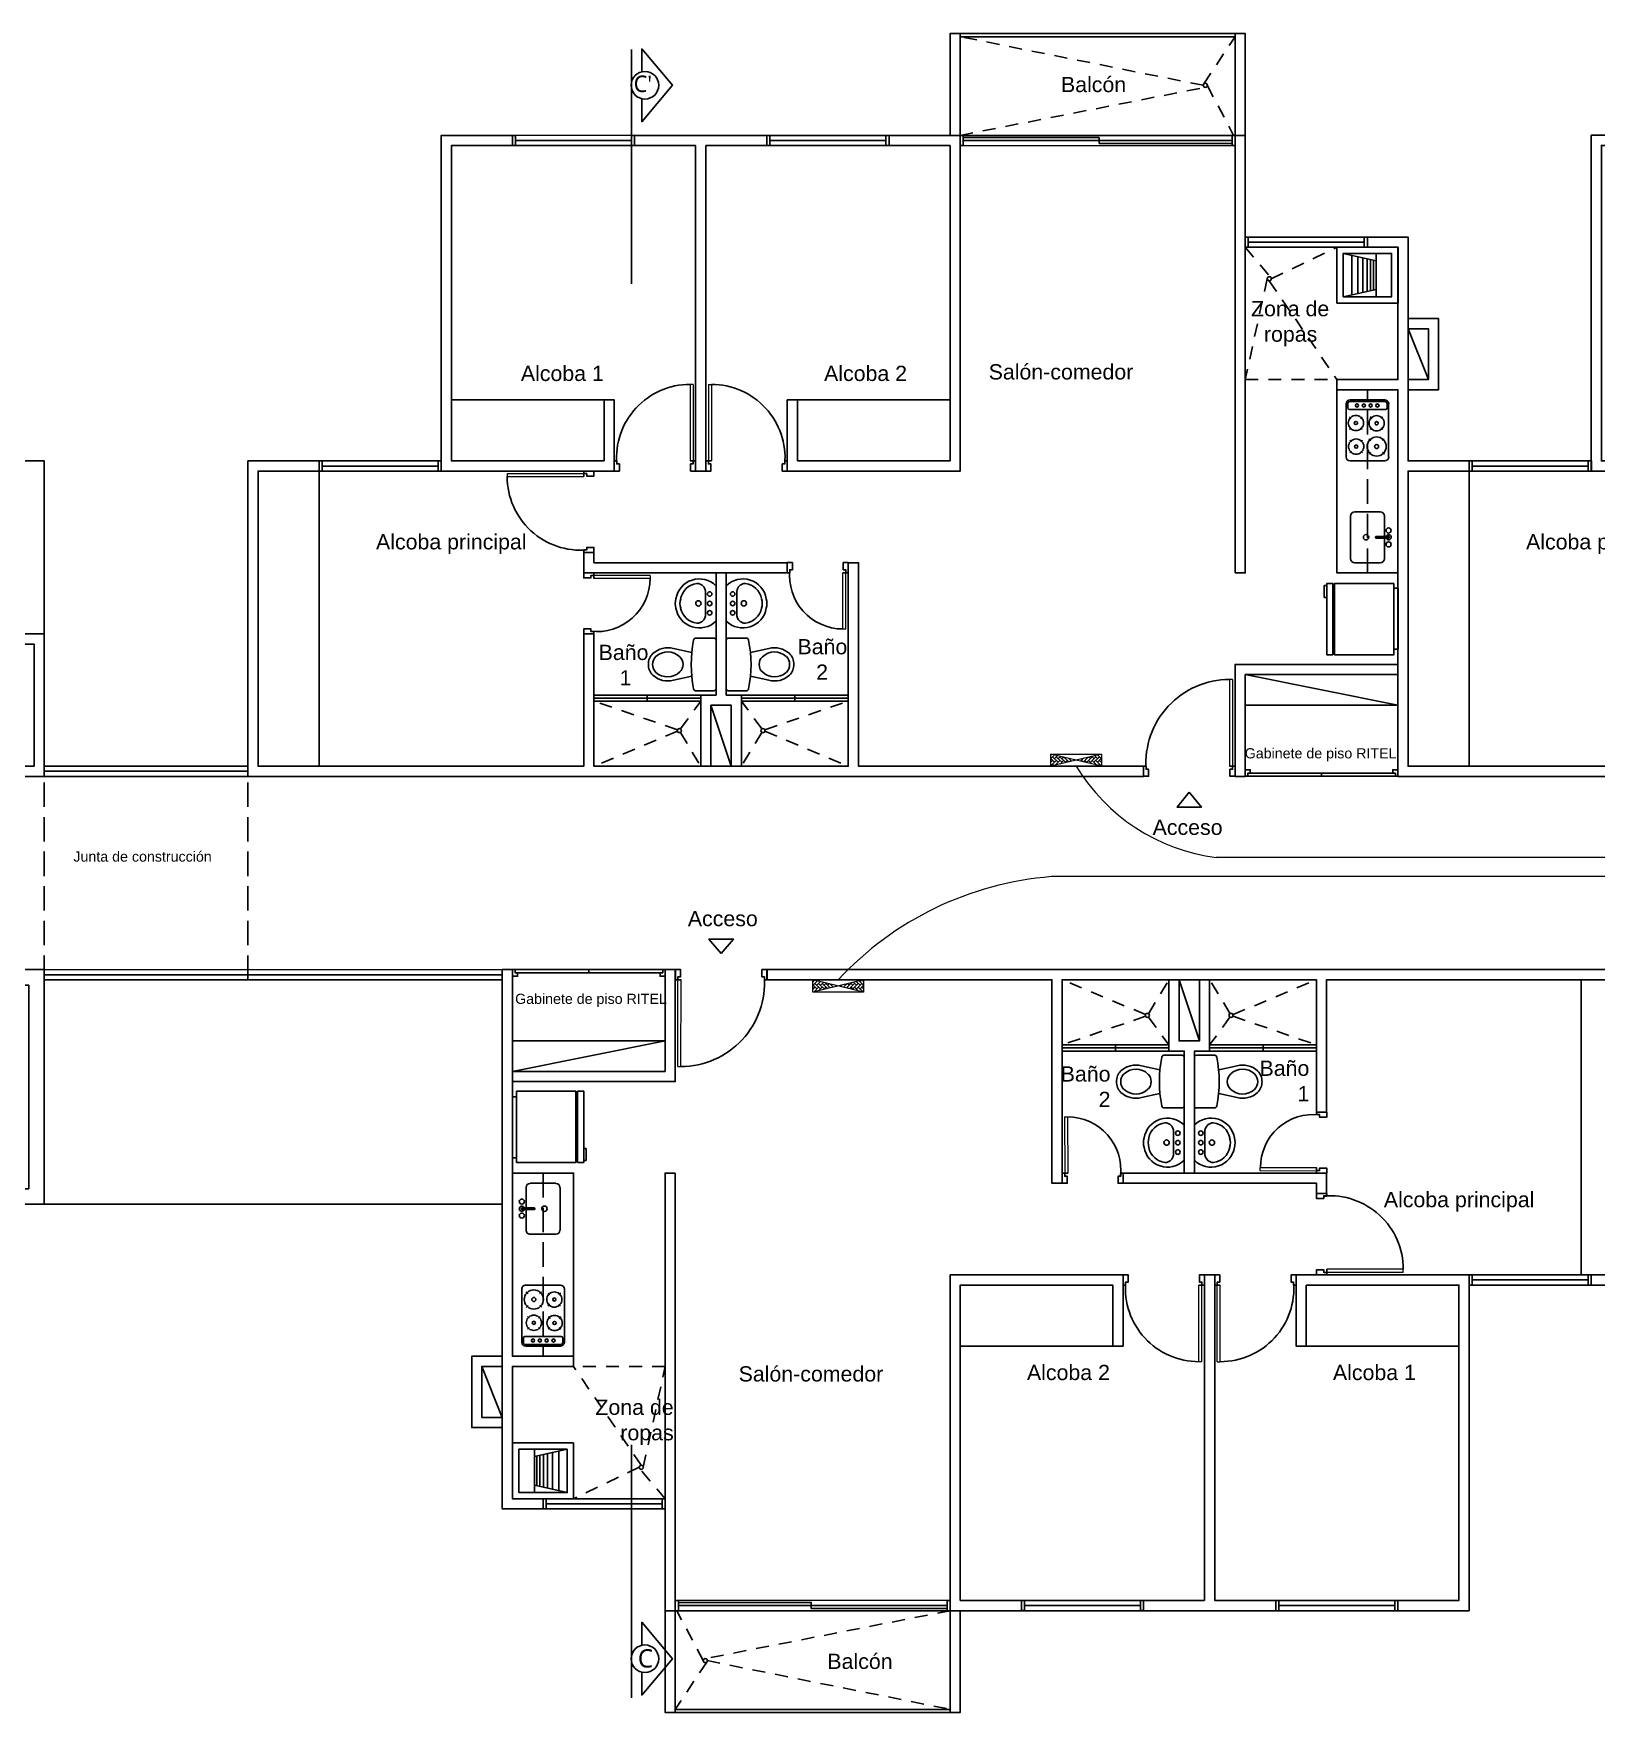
# Model space of a CAD drawing. Header units: metres. Extents: x 0 to 570, y -16 to 122.
# Drawn here: x 126.87 to 142.22, y 12.69 to 29.19 of the extents above; entities that cross this region are included whole.
import ezdxf

# ---------------------------------------------------------------- set-up
doc = ezdxf.new("R2010")
doc.units = ezdxf.units.M
doc.linetypes.add('ACAD_ISO02W100', pattern=[15, 12, -3])
doc.linetypes.add('DASHED2', pattern=[9.525, 6.35, -3.175])
for name, color, linetype in [('ARQ-MUEBLES', 253, 'Continuous'), ('ARQ-MUEBLES FIJOS', 252, 'Continuous'), ('ARQ-MUROS BAJOS', 252, 'Continuous'), ('ARQ-MUROS MAMPOSTERIA', 7, 'Continuous'), ('ARQ-MUROS VACIADOS', 7, 'Continuous'), ('ARQ-PROYECCIONES', 252, 'ACAD_ISO02W100'), ('ARQ-PUERTAS', 252, 'Continuous'), ('ARQ-SUELO', 252, 'Continuous'), ('ARQ-TECHOS', 252, 'Continuous'), ('ARQ-TEXTO', 7, 'Continuous'), ('ARQ-VENTANAS', 252, 'Continuous')]:
    doc.layers.add(name, color=color, linetype=linetype)
for name, color, linetype, lineweight in [('RITEL CANALIZACION DISTRIBUCION Y DISPERSION', 42, 'Continuous', 13), ('RITEL CANALIZACION EXTERNA Y ENLACE', 160, 'Continuous', 13), ('RITEL RED INTERNA', 1, 'Continuous', 13)]:
    doc.layers.add(name, color=color, linetype=linetype, lineweight=lineweight)
doc.styles.add('diseño', font='segoeuil.ttf')
doc.styles.get("Standard").update_dxf_attribs({"font": 'arial.ttf'})

# ---------------------------------------------------------------- blocks, each defined once
blk = doc.blocks.new('ascensor')
at = {"layer": 'ARQ-MUROS VACIADOS'}
blk.add_lwpolyline([(111.95, -13.514), (111.9, -13.514), (110.404, -13.514), (110.404, -12.002), (110.842, -12.002), (110.842, -12.102), (110.504, -12.102), (110.504, -13.414), (111.9, -13.414), (111.9, -12.102), (111.562, -12.102), (111.562, -12.002), (111.9, -12.002), (112.338, -12.002), (112.338, -12.102), (112, -12.102), (112, -13.414), (113.396, -13.414), (113.396, -12.102), (113.058, -12.102), (113.058, -12.002), (113.496, -12.002), (113.496, -13.514), (111.9, -13.514), (111.9, -13.514)], dxfattribs=at)
at = {"layer": 'ARQ-PUERTAS'}
for points in [[(110.906, -12.102), (110.906, -12.06), (110.842, -12.06)], [(110.842, -12.102), (111.562, -12.102)], [(111.498, -12.102), (111.498, -12.06), (111.562, -12.06)], [(112.402, -12.102), (112.402, -12.06), (112.338, -12.06)], [(113.058, -12.102), (112.338, -12.102)], [(112.994, -12.102), (112.994, -12.06), (113.058, -12.06)], [(110.62, -12.344), (110.549, -12.344), (110.549, -12.125), (111.858, -12.125), (111.858, -12.344), (111.784, -12.344)], [(110.88, -12.214), (110.88, -12.188), (111.193, -12.188), (111.193, -12.214), (110.88, -12.214)], [(111.21, -12.157), (111.21, -12.132), (111.523, -12.132), (111.523, -12.157), (111.21, -12.157)], [(113.28, -12.344), (113.351, -12.344), (113.351, -12.125), (112.042, -12.125), (112.042, -12.344), (112.116, -12.344)], [(112.69, -12.157), (112.69, -12.132), (112.377, -12.132), (112.377, -12.157), (112.69, -12.157)], [(113.02, -12.214), (113.02, -12.188), (112.707, -12.188), (112.707, -12.214), (113.02, -12.214)], [(110.62, -12.27), (110.88, -12.27), (110.88, -12.24), (110.906, -12.24), (110.906, -12.295), (110.646, -12.295), (110.646, -13.083), (111.758, -13.083), (111.758, -12.295), (111.498, -12.295), (111.498, -12.24), (111.523, -12.24), (111.523, -12.27), (111.784, -12.27), (111.784, -13.108), (110.62, -13.108), (110.62, -12.27)], [(113.28, -12.27), (113.02, -12.27), (113.02, -12.24), (112.994, -12.24), (112.994, -12.295), (113.254, -12.295), (113.254, -13.083), (112.142, -13.083), (112.142, -12.295), (112.402, -12.295), (112.402, -12.24), (112.377, -12.24), (112.377, -12.27), (112.116, -12.27), (112.116, -13.108), (113.28, -13.108), (113.28, -12.27)]]:
    blk.add_lwpolyline(points, dxfattribs=at)
at = {"layer": 'ARQ-PUERTAS', "elevation": -2.445}
for points in [[(110.88, -12.157), (110.88, -12.132), (111.193, -12.132), (111.193, -12.157), (110.88, -12.157)], [(111.21, -12.214), (111.21, -12.188), (111.523, -12.188), (111.523, -12.214), (111.21, -12.214)], [(112.69, -12.214), (112.69, -12.188), (112.377, -12.188), (112.377, -12.214), (112.69, -12.214)], [(113.02, -12.157), (113.02, -12.132), (112.707, -12.132), (112.707, -12.157), (113.02, -12.157)]]:
    blk.add_lwpolyline(points, dxfattribs=at)
at = {"layer": 'ARQ-PUERTAS'}
for points in [[(110.837, -13.293), (111.567, -13.293), (111.567, -13.208), (110.837, -13.208)], [(113.063, -13.293), (112.333, -13.293), (112.333, -13.208), (113.063, -13.208)]]:
    blk.add_lwpolyline(points, close=True, dxfattribs=at)
blk = doc.blocks.new('Ventana 1.2')
at = {"layer": 'ARQ-VENTANAS'}
for points in [[(15.55, 11.68), (15.55, 11.58), (15.58, 11.58), (15.58, 11.68), (15.55, 11.68)], [(15.58, 11.63), (16.72, 11.63)], [(16.75, 11.68), (16.75, 11.58), (16.72, 11.58), (16.72, 11.68), (16.75, 11.68)]]:
    blk.add_lwpolyline(points, dxfattribs=at)
blk = doc.blocks.new('Puerta 0.6')
at = {"layer": 'ARQ-PUERTAS', "lineweight": 15}
for p, q in [((20.502, 5.801), (21.055, 5.802)), ((20.502, 5.771), (20.502, 5.801)), ((20.502, 5.771), (21.055, 5.772))]:
    blk.add_line(p, q, dxfattribs=at)
at = {"layer": 'ARQ-PUERTAS'}
for points in [[(21.055, 6.347), (21.055, 6.322), (21.085, 6.322), (21.085, 6.297), (21.155, 6.297), (21.155, 6.347), (21.055, 6.347)], [(21.055, 5.802), (21.055, 5.772)], [(21.055, 5.747), (21.055, 5.772), (21.085, 5.772), (21.085, 5.797), (21.155, 5.797), (21.155, 5.747), (21.055, 5.747)]]:
    blk.add_lwpolyline(points, dxfattribs=at)
blk.add_arc((21.026, 5.801), 0.523, 83.5458, 180, dxfattribs=at)
blk = doc.blocks.new('Puerta 0.8')
at = {"layer": 'ARQ-PUERTAS', "lineweight": 15}
for p, q in [((18.211, 5.844), (18.211, 5.874)), ((18.211, 5.874), (18.963, 5.874)), ((18.211, 5.844), (18.963, 5.844))]:
    blk.add_line(p, q, dxfattribs=at)
at = {"layer": 'ARQ-PUERTAS'}
for points in [[(18.963, 6.619), (18.963, 6.594), (18.993, 6.594), (18.993, 6.569), (19.063, 6.569), (19.063, 6.619), (18.963, 6.619)], [(18.963, 5.874), (18.963, 5.844)], [(18.963, 5.819), (18.963, 5.844), (18.993, 5.844), (18.993, 5.869), (19.063, 5.869), (19.063, 5.819), (18.963, 5.819)]]:
    blk.add_lwpolyline(points, dxfattribs=at)
blk.add_arc((18.934, 5.874), 0.723, 85.2611, 180, dxfattribs=at)
blk = doc.blocks.new('Lavamanos')
at = {"layer": 'ARQ-MUEBLES FIJOS'}
for p, q in [((34.437, 6.668), (34.437, 6.493)), ((34.541, 6.493), (34.541, 6.615)), ((34.437, 6.319), (34.437, 6.493)), ((34.541, 6.493), (34.541, 6.371))]:
    blk.add_line(p, q, dxfattribs=at)
for centre, radius in [((34.5, 6.586), 0.0223), ((34.5, 6.493), 0.0223), ((34.61, 6.493), 0.026), ((34.5, 6.4), 0.0223)]:
    blk.add_circle(centre, radius, dxfattribs=at)
for centre, radius, start, end in [((34.601, 6.501), 0.233, 9.4865, 134.6131), ((34.624, 6.605), 0.0835, 110.8942, 172.9245), ((34.618, 6.629), 0.0594, 82.6194, 114.0846), ((34.602, 6.504), 0.186, 11.3181, 82.6194), ((34.601, 6.485), 0.233, 225.3869, 350.5135), ((34.602, 6.483), 0.186, 277.3806, 348.6819), ((34.637, 6.493), 0.154, 342.3331, 17.6669), ((34.651, 6.493), 0.186, 345.4378, 14.5622), ((34.624, 6.382), 0.0835, 187.0755, 249.1058), ((34.618, 6.358), 0.0594, 245.9154, 277.3806)]:
    blk.add_arc(centre, radius, start, end, dxfattribs=at)
blk = doc.blocks.new('Retrete')
at = {"layer": 'ARQ-MUEBLES FIJOS'}
for p, q in [((34.903, 7.765), (35.083, 7.765)), ((35.122, 7.623), (35.302, 7.663)), ((35.122, 7.391), (35.302, 7.351)), ((35.083, 7.248), (34.903, 7.248))]:
    blk.add_line(p, q, dxfattribs=at)
blk.add_lwpolyline([(34.883, 7.745), (34.883, 7.268)], dxfattribs=at)
for centre, radius, start, end in [((34.903, 7.745), 0.02, 90, 180), ((35.083, 7.745), 0.02, 0, 90), ((33.931, 7.506), 1.196, 348.4979, 11.5021), ((35.358, 7.457), 0.172, 47.7304, 134.0038), ((35.358, 7.453), 0.217, 47.7304, 104.9157), ((35.401, 7.509), 0.147, 359.0117, 45), ((35.312, 7.507), 0.105, 134.7584, 180), ((35.312, 7.507), 0.105, 180, 225.2416), ((35.358, 7.556), 0.172, 225.9962, 312.2696), ((35.398, 7.509), 0.108, 359.0117, 45), ((35.398, 7.505), 0.108, 315, 0.9883), ((35.401, 7.505), 0.147, 315, 0.9883), ((34.903, 7.268), 0.02, 180, 270), ((35.083, 7.268), 0.02, 270, 0), ((35.358, 7.561), 0.217, 255.0843, 312.2696)]:
    blk.add_arc(centre, radius, start, end, dxfattribs=at)
blk = doc.blocks.new('Puerta 0.9')
at = {"layer": 'ARQ-PUERTAS', "lineweight": 15}
for p, q in [((16.185, 5.825), (17.037, 5.826)), ((16.185, 5.795), (16.185, 5.825)), ((16.185, 5.795), (17.037, 5.796))]:
    blk.add_line(p, q, dxfattribs=at)
at = {"layer": 'ARQ-PUERTAS'}
for points in [[(17.037, 6.671), (17.037, 6.646), (17.067, 6.646), (17.067, 6.621), (17.137, 6.621), (17.137, 6.671), (17.037, 6.671)], [(17.037, 5.826), (17.037, 5.796)], [(17.037, 5.771), (17.037, 5.796), (17.067, 5.796), (17.067, 5.821), (17.137, 5.821), (17.137, 5.771), (17.037, 5.771)]]:
    blk.add_lwpolyline(points, dxfattribs=at)
blk.add_arc((17.007, 5.825), 0.822, 85.8181, 180, dxfattribs=at)
blk = doc.blocks.new('Fogón')
at = {"layer": 'ARQ-MUEBLES FIJOS'}
for p, q in [((91.937, -15.317), (91.937, -14.796)), ((91.953, -14.836), (91.953, -14.796)), ((91.976, -14.757), (92.316, -14.757)), ((91.976, -14.772), (92.316, -14.772)), ((92.34, -14.796), (92.34, -14.836)), ((92.355, -14.796), (92.355, -15.317)), ((92.324, -14.851), (91.969, -14.851)), ((91.972, -14.922), (91.987, -14.939)), ((92.095, -14.923), (92.079, -14.939)), ((92.175, -14.923), (92.192, -14.94)), ((92.299, -14.924), (92.283, -14.94)), ((91.97, -15.046), (91.987, -15.03)), ((91.974, -15.152), (91.99, -15.169)), ((92.094, -15.047), (92.078, -15.03)), ((92.098, -15.153), (92.081, -15.169)), ((92.16, -15.14), (92.179, -15.158)), ((92.175, -15.047), (92.191, -15.031)), ((92.299, -15.048), (92.282, -15.031)), ((92.311, -15.138), (92.294, -15.156)), ((91.973, -15.276), (91.99, -15.26)), ((92.097, -15.277), (92.081, -15.26)), ((92.163, -15.291), (92.18, -15.273)), ((92.314, -15.289), (92.295, -15.271)), ((92.316, -15.357), (91.976, -15.357))]:
    blk.add_line(p, q, dxfattribs=at)
for centre, radius in [((92.044, -14.812), 0.0158), ((92.111, -14.812), 0.0158), ((92.178, -14.812), 0.0158), ((92.245, -14.812), 0.0158), ((92.033, -14.984), 0.0158), ((92.237, -14.986), 0.0158), ((92.036, -15.215), 0.0158), ((92.237, -15.215), 0.0198)]:
    blk.add_circle(centre, radius, dxfattribs=at)
for centre, radius, start, end in [((91.976, -14.796), 0.0395, 90, 180), ((91.976, -14.796), 0.0237, 90, 180), ((91.969, -14.836), 0.0158, 180, 270), ((92.316, -14.796), 0.0395, 0, 90), ((92.316, -14.796), 0.0237, 0, 90), ((92.324, -14.836), 0.0158, 270, 0), ((92.033, -14.984), 0.075, 138.017, 221.983), ((92.033, -14.984), 0.075, 48.017, 131.983), ((92.033, -14.984), 0.075, 318.017, 41.983), ((92.237, -14.986), 0.075, 138.017, 221.983), ((92.237, -14.986), 0.075, 48.017, 131.983), ((92.237, -14.986), 0.075, 318.017, 41.983), ((92.036, -15.215), 0.075, 138.017, 221.983), ((92.033, -14.984), 0.075, 228.017, 311.983), ((92.036, -15.215), 0.075, 48.017, 131.983), ((92.036, -15.215), 0.075, 318.017, 41.983), ((92.237, -15.215), 0.094, 138.017, 221.983), ((92.237, -15.215), 0.094, 48.017, 131.983), ((92.237, -14.986), 0.075, 228.017, 311.983), ((92.237, -15.215), 0.094, 318.017, 41.983), ((91.976, -15.317), 0.0395, 180, 270), ((92.036, -15.215), 0.075, 228.017, 311.983), ((92.237, -15.215), 0.094, 228.017, 311.983), ((92.316, -15.317), 0.0395, 270, 0)]:
    blk.add_arc(centre, radius, start, end, dxfattribs=at)
blk = doc.blocks.new('Lavaplatos')
at = {"layer": 'ARQ-MUEBLES FIJOS'}
for p, q in [((91.453, -15.998), (91.453, -16.415)), ((91.745, -15.957), (91.495, -15.957)), ((91.786, -16.198), (91.786, -15.998)), ((91.828, -16.198), (91.703, -16.198)), ((91.828, -16.215), (91.703, -16.215)), ((91.786, -16.415), (91.786, -16.215)), ((91.495, -16.457), (91.745, -16.457))]:
    blk.add_line(p, q, dxfattribs=at)
for centre, radius in [((91.828, -16.14), 0.025), ((91.606, -16.207), 0.0265), ((91.828, -16.277), 0.025)]:
    blk.add_circle(centre, radius, dxfattribs=at)
for centre, radius, start, end in [((91.495, -15.998), 0.0417, 90, 180), ((91.745, -15.998), 0.0417, 360, 90), ((91.709, -16.207), 0.0103, 125.728, 234.272), ((91.828, -16.207), 0.025, 199.4712, 160.5288), ((91.826, -16.207), 0.00862, 284.8879, 75.1121), ((91.495, -16.415), 0.0417, 180, 270), ((91.745, -16.415), 0.0417, 270, 360)]:
    blk.add_arc(centre, radius, start, end, dxfattribs=at)
blk = doc.blocks.new('Nevera')
at = {"layer": 'ARQ-MUEBLES'}
for p, q in [((92.077, -16.629), (92.077, -16.747)), ((92.101, -16.629), (92.077, -16.629)), ((92.761, -16.654), (92.801, -16.654)), ((92.077, -16.747), (92.101, -16.747)), ((92.761, -17.254), (92.801, -17.254))]:
    blk.add_line(p, q, dxfattribs=at)
for points in [[(92.161, -17.309), (92.101, -17.309), (92.101, -16.609), (92.161, -16.609)], [(92.761, -16.609), (92.761, -17.309), (92.177, -17.309), (92.177, -16.609)]]:
    blk.add_lwpolyline(points, close=True, dxfattribs=at)
blk.add_lwpolyline([(92.801, -17.254), (92.801, -16.654)], dxfattribs=at)
blk = doc.blocks.new('Lavadero')
at = {"layer": 'ARQ-MUEBLES FIJOS'}
for p, q in [((92.851, -13.811), (92.851, -13.307)), ((93.401, -13.307), (92.851, -13.307)), ((93.401, -13.307), (93.401, -13.811)), ((92.908, -13.362), (93.204, -13.429)), ((92.984, -13.736), (92.984, -13.379)), ((93.039, -13.724), (93.039, -13.391)), ((93.085, -13.713), (93.085, -13.402)), ((93.122, -13.705), (93.122, -13.41)), ((93.154, -13.698), (93.154, -13.417)), ((93.181, -13.691), (93.181, -13.424)), ((93.204, -13.753), (93.204, -13.362)), ((92.908, -13.753), (93.204, -13.686)), ((92.851, -13.811), (93.401, -13.811))]:
    blk.add_line(p, q, dxfattribs=at)
blk.add_lwpolyline([(92.908, -13.753), (93.343, -13.753), (93.343, -13.362), (92.908, -13.362)], close=True, dxfattribs=at)
blk = doc.blocks.new('puerta buitron cerrada')
at = {"layer": 'ARQ-PUERTAS'}
for points in [[(401.447, 27.158), (401.472, 27.158), (401.472, 27.188), (401.497, 27.188), (401.497, 27.223), (401.447, 27.223), (401.447, 27.158)], [(402.947, 27.158), (402.922, 27.158), (402.922, 27.188), (402.897, 27.188), (402.897, 27.223), (402.947, 27.223), (402.947, 27.158)]]:
    blk.add_lwpolyline(points, dxfattribs=at)
for points in [[(401.472, 27.188), (401.472, 27.158), (402.197, 27.158), (402.197, 27.188)], [(402.922, 27.188), (402.922, 27.158), (402.197, 27.158), (402.197, 27.188)]]:
    blk.add_lwpolyline(points, close=True, dxfattribs=at)
blk = doc.blocks.new('PAU')
at = {"layer": 'RITEL CANALIZACION DISTRIBUCION Y DISPERSION'}
h = blk.add_hatch(dxfattribs=at)
h.set_pattern_fill('AR-HBONE', color=256, scale=0.00025, angle=360, style=0)
h.set_pattern_definition([(315, (-103.00835, 297.09953), (-7e-14, -0.0359210245), [0.0762, -0.0254]), (225, (-102.99039, 297.08157), (-7e-14, -0.0359210245), [0.0762, -0.0254])])
h.paths.add_polyline_path([(0, 0.25), (-0.06, 0), (-0.12, 0.25)])
h = blk.add_hatch(dxfattribs=at)
h.set_pattern_fill('AR-HBONE', color=256, scale=0.00025, style=0)
h.set_pattern_definition([(45, (-103.00835, -297.09953), (4e-18, 0.0359210245), [0.0762, -0.0254]), (135, (-102.99039, -297.08157), (4e-18, 0.0359210245), [0.0762, -0.0254])])
h.paths.add_polyline_path([(0, -0.25), (-0.06, 0), (-0.12, -0.25)])
for p, q in [((0, 0.25), (-0.12, 0.25)), ((-0.12, 0.25), (-0.12, -0.25)), ((-0.12, 0.25), (0, -0.25)), ((0, 0.25), (-0.12, -0.25)), ((0, -0.25), (0, 0.25)), ((-0.12, -0.25), (0, -0.25))]:
    blk.add_line(p, q, dxfattribs=at)

msp = doc.modelspace()

# ---------------------------------------------------------------- linework, layer by layer
at = {"layer": 'ARQ-MUEBLES FIJOS'}
for points in [[(132.473, 25.594), (130.973, 25.594)], [(134.373, 25.594), (135.873, 25.594)], [(139.673, 25.694), (139.673, 23.894), (140.273, 23.894)], [(129.674, 24.894), (129.674, 21.994)], [(140.974, 24.895), (140.974, 21.995)], [(142.073, 16.995), (142.073, 19.895)], [(132.173, 16.195), (132.173, 17.995), (131.573, 17.995)], [(137.473, 16.295), (135.973, 16.295)], [(139.373, 16.295), (140.873, 16.295)]]:
    msp.add_lwpolyline(points, dxfattribs=at)
at = {"layer": 'ARQ-MUROS BAJOS'}
for points in [[(135.873, 28.194), (135.873, 29.194), (135.973, 29.194), (135.973, 28.194)], [(135.973, 29.194), (138.673, 29.194)], [(135.973, 29.164), (138.673, 29.164)], [(138.773, 28.194), (138.773, 29.194), (138.673, 29.194), (138.673, 28.194)], [(131.573, 28.194), (132.773, 28.195)], [(131.573, 28.094), (132.773, 28.094)], [(134.073, 28.194), (135.273, 28.194)], [(134.073, 28.094), (135.273, 28.094)], [(138.773, 27.194), (139.973, 27.194)], [(138.773, 27.094), (139.973, 27.094)], [(129.674, 24.994), (130.874, 24.995)], [(140.974, 24.995), (142.174, 24.995)], [(129.674, 24.894), (130.874, 24.894)], [(140.974, 24.895), (142.174, 24.895)], [(128.973, 21.944), (126.973, 21.944)], [(128.973, 21.894), (126.973, 21.894)], [(131.473, 19.995), (126.973, 19.994)], [(131.473, 19.945), (126.973, 19.945)], [(142.173, 16.995), (140.973, 16.995)], [(142.173, 16.895), (140.973, 16.895)], [(133.073, 14.795), (131.873, 14.795)], [(133.073, 14.695), (131.873, 14.695)], [(133.073, 13.695), (133.073, 12.695), (133.173, 12.695), (133.173, 13.695)], [(135.973, 13.695), (135.973, 12.695), (135.873, 12.695), (135.873, 13.695)], [(137.773, 13.795), (136.573, 13.795)], [(137.773, 13.695), (136.573, 13.695)], [(140.273, 13.795), (139.073, 13.795)], [(140.273, 13.695), (139.073, 13.695)], [(135.873, 12.725), (133.173, 12.725)], [(135.873, 12.695), (133.173, 12.695)]]:
    msp.add_lwpolyline(points, dxfattribs=at)
at = {"layer": 'ARQ-MUROS MAMPOSTERIA'}
for points in [[(140.373, 26.394), (140.373, 26.294), (140.573, 26.294), (140.573, 25.794), (140.373, 25.794), (140.373, 25.694), (140.673, 25.694), (140.673, 26.394), (140.373, 26.394)], [(133.573, 23.894), (133.573, 22.694), (133.423, 22.694), (133.423, 21.994), (133.523, 21.994), (133.523, 22.594), (133.698, 22.594), (133.723, 22.594), (133.723, 21.994), (133.823, 21.994), (133.823, 22.694), (133.673, 22.694), (133.673, 23.894), (133.573, 23.894)], [(140.273, 22.994), (138.673, 22.994), (138.673, 21.894), (138.773, 21.894), (138.773, 22.894), (140.273, 22.894), (140.273, 22.994)], [(131.573, 18.895), (133.173, 18.895), (133.173, 19.995), (133.073, 19.995), (133.073, 18.995), (131.573, 18.995), (131.573, 18.895)], [(138.273, 17.995), (138.273, 19.195), (138.423, 19.195), (138.423, 19.895), (138.323, 19.895), (138.323, 19.295), (138.148, 19.295), (138.123, 19.295), (138.123, 19.895), (138.023, 19.895), (138.023, 19.195), (138.173, 19.195), (138.173, 17.995), (138.273, 17.995)], [(131.473, 16.195), (131.473, 16.095), (131.273, 16.095), (131.273, 15.595), (131.473, 15.595), (131.473, 15.495), (131.173, 15.495), (131.173, 16.195), (131.473, 16.195)]]:
    msp.add_lwpolyline(points, dxfattribs=at)
at = {"layer": 'ARQ-MUROS VACIADOS'}
for points in [[(132.473, 24.994), (130.973, 24.994), (130.973, 28.094), (131.573, 28.094), (131.573, 28.194), (130.873, 28.194), (130.873, 24.894), (132.573, 24.894), (132.573, 24.994), (132.573, 25.594), (132.473, 25.594)], [(133.473, 28.094), (133.473, 24.894), (133.373, 24.894), (133.373, 28.094), (132.773, 28.094), (132.773, 28.194), (133.473, 28.194), (134.073, 28.194), (134.073, 28.094)], [(134.373, 24.994), (135.873, 24.994), (135.873, 28.094), (135.273, 28.094), (135.273, 28.194), (135.973, 28.194), (135.973, 24.894), (134.273, 24.894), (134.273, 24.994), (134.273, 25.594), (134.373, 25.594)], [(143.773, 24.995), (142.273, 24.995), (142.273, 28.095), (142.873, 28.095), (142.873, 28.195), (142.173, 28.195), (142.173, 24.895), (143.873, 24.895), (143.873, 24.995), (143.873, 25.595), (143.773, 25.595)], [(133.673, 23.894), (132.273, 23.894), (132.273, 24.094), (132.373, 24.094), (132.373, 23.994), (133.573, 23.994), (133.673, 23.994), (134.273, 23.994), (134.273, 23.894)], [(138.173, 17.995), (139.573, 17.995), (139.573, 17.795), (139.473, 17.795), (139.473, 17.895), (138.273, 17.895), (138.173, 17.895), (137.573, 17.895), (137.573, 17.995)], [(137.473, 16.895), (135.973, 16.895), (135.973, 13.795), (136.573, 13.795), (136.573, 13.695), (135.873, 13.695), (135.873, 16.995), (137.573, 16.995), (137.573, 16.895), (137.573, 16.295), (137.473, 16.295)], [(138.373, 13.795), (138.373, 16.995), (138.473, 16.995), (138.473, 13.795), (139.073, 13.795), (139.073, 13.695), (138.373, 13.695), (137.773, 13.695), (137.773, 13.795)], [(139.373, 16.895), (140.873, 16.895), (140.873, 13.795), (140.273, 13.795), (140.273, 13.695), (140.973, 13.695), (140.973, 16.995), (139.273, 16.995), (139.273, 16.895), (139.273, 16.295), (139.373, 16.295)]]:
    msp.add_lwpolyline(points, close=True, dxfattribs=at)
for points in [[(138.673, 23.894), (138.773, 23.894), (138.773, 28.194), (138.673, 28.194), (138.673, 23.894)], [(149.073, 21.894), (140.273, 21.894), (140.273, 25.694), (139.673, 25.694), (139.673, 25.794), (140.273, 25.794), (140.273, 27.094), (139.973, 27.095)], [(139.973, 27.095), (139.973, 27.194), (140.373, 27.194), (140.373, 25.294), (140.373, 24.994), (140.973, 24.994), (140.973, 24.894), (140.373, 24.894), (140.373, 21.994), (143.573, 21.994)], [(128.973, 23.294), (128.973, 24.994), (129.674, 24.994), (129.674, 24.894), (129.073, 24.894), (129.073, 21.994), (132.273, 21.994), (132.273, 23.294), (132.373, 23.294), (132.373, 21.994), (134.873, 21.994), (134.873, 23.994), (134.973, 23.994), (134.973, 21.994), (137.773, 21.994), (137.773, 21.894), (128.973, 21.894), (128.973, 23.194), (128.973, 23.294)], [(125.658, 21.894), (126.973, 21.894), (126.973, 23.294), (124.758, 23.294)], [(126.069, 23.194), (126.873, 23.194), (126.873, 21.994), (125.658, 21.994)], [(131.573, 18.995), (131.573, 16.195), (132.173, 16.195), (132.173, 16.095), (131.573, 16.095), (131.573, 15.995), (131.573, 14.795), (131.873, 14.794), (131.873, 14.695), (131.473, 14.695), (131.473, 18.995), (131.473, 19.995), (131.573, 19.995), (131.573, 18.995)], [(134.073, 19.995), (134.073, 19.895), (136.873, 19.895), (136.873, 17.895), (136.973, 17.895), (136.973, 19.895), (139.473, 19.895), (139.473, 18.595), (139.573, 18.595), (139.573, 19.895), (142.773, 19.895)], [(151.573, 19.995), (134.073, 19.995)], [(139.473, 18.595), (139.573, 18.595)], [(133.173, 17.995), (133.073, 17.995), (133.073, 13.695), (133.173, 13.695), (133.173, 17.995)], [(142.773, 16.995), (142.173, 16.995), (142.173, 16.895), (143.474, 16.895)]]:
    msp.add_lwpolyline(points, dxfattribs=at)
at = {"layer": 'ARQ-PROYECCIONES', "ltscale": 0.02}
for points in [[(139.973, 23.894), (139.973, 25.694)], [(126.973, 19.895), (126.973, 21.944)], [(128.973, 19.895), (128.973, 21.944)], [(131.873, 17.995), (131.873, 16.195)]]:
    msp.add_lwpolyline(points, dxfattribs=at)
at = {"layer": 'ARQ-PUERTAS'}
for points in [[(133.423, 22.664), (132.373, 22.664)], [(132.898, 22.634), (132.373, 22.634)], [(133.423, 22.694), (132.898, 22.694)], [(133.423, 22.694), (132.898, 22.694)], [(132.898, 22.694), (132.898, 22.634)], [(133.823, 22.694), (134.348, 22.694)], [(133.823, 22.664), (134.873, 22.664)], [(134.348, 22.694), (134.348, 22.634)], [(134.348, 22.634), (134.873, 22.634)], [(137.498, 19.255), (136.973, 19.255)], [(138.023, 19.225), (136.973, 19.225)], [(137.498, 19.195), (137.498, 19.255)], [(138.023, 19.195), (137.498, 19.195)], [(138.423, 19.225), (139.473, 19.225)], [(138.423, 19.195), (138.948, 19.195)], [(138.423, 19.195), (138.948, 19.195)], [(138.948, 19.255), (139.473, 19.255)], [(138.948, 19.195), (138.948, 19.255)]]:
    msp.add_lwpolyline(points, dxfattribs=at)
at = {"layer": 'ARQ-SUELO', "linetype": 'DASHED2', "ltscale": 0.02}
for p, q in [((138.36, 28.686), (135.973, 29.164)), ((138.365, 28.699), (138.673, 29.164)), ((135.973, 28.194), (138.38, 28.666)), ((138.4, 28.686), (138.658, 28.194)), ((138.773, 27.094), (139.024, 26.798)), ((139.029, 26.785), (139.673, 27.094)), ((138.989, 26.785), (138.773, 25.794)), ((139.009, 26.765), (139.673, 25.794)), ((138.773, 25.794), (139.673, 25.794)), ((133.194, 22.352), (132.373, 22.634)), ((133.224, 22.361), (133.423, 22.634)), ((134.023, 22.361), (133.823, 22.634)), ((134.053, 22.352), (134.873, 22.634)), ((133.194, 22.337), (132.373, 21.994)), ((133.223, 22.327), (133.423, 21.994)), ((134.024, 22.327), (133.823, 21.994)), ((134.053, 22.337), (134.873, 21.994)), ((137.794, 19.553), (136.973, 19.895)), ((137.823, 19.562), (138.023, 19.895)), ((138.624, 19.562), (138.423, 19.895)), ((138.653, 19.553), (139.473, 19.895)), ((137.794, 19.537), (136.973, 19.255)), ((137.824, 19.529), (138.023, 19.255)), ((138.623, 19.529), (138.423, 19.255)), ((138.653, 19.537), (139.473, 19.255)), ((132.838, 15.124), (132.173, 16.095)), ((133.073, 16.095), (132.173, 16.095)), ((132.858, 15.104), (133.073, 16.095)), ((132.818, 15.104), (132.173, 14.795)), ((133.073, 14.795), (132.822, 15.091)), ((133.447, 13.204), (133.188, 13.695)), ((135.873, 13.695), (133.467, 13.224)), ((133.487, 13.204), (135.873, 12.725)), ((133.482, 13.19), (133.173, 12.725))]:
    msp.add_line(p, q, dxfattribs=at)
at = {"layer": 'ARQ-SUELO'}
for points in [[(135.973, 28.194), (138.673, 28.194)], [(136.003, 28.094), (138.673, 28.092)], [(132.898, 22.694), (132.373, 22.694)], [(132.898, 22.634), (133.423, 22.634)], [(134.348, 22.634), (133.823, 22.634)], [(134.348, 22.694), (134.873, 22.694)], [(138.773, 22.594), (140.273, 22.594)], [(128.973, 21.994), (126.973, 21.994)], [(131.473, 19.895), (127.189, 19.895)], [(133.073, 19.295), (131.573, 19.295)], [(137.498, 19.195), (136.973, 19.195)], [(137.498, 19.255), (138.023, 19.255)], [(138.948, 19.255), (138.423, 19.255)], [(138.948, 19.195), (139.473, 19.195)], [(135.843, 13.795), (133.173, 13.797)], [(135.873, 13.695), (133.173, 13.695)]]:
    msp.add_lwpolyline(points, dxfattribs=at)
for centre in [(138.38, 28.686), (139.009, 26.785), (133.213, 22.344), (134.034, 22.344), (137.812, 19.545), (138.634, 19.545), (132.838, 15.104), (133.467, 13.204)]:
    msp.add_circle(centre, 0.02, dxfattribs=at)
at = {"layer": 'ARQ-TECHOS'}
for points in [[(124.758, 24.994), (126.973, 24.994), (126.973, 23.294)], [(131.473, 19.895), (131.473, 17.689), (126.973, 17.689), (126.973, 19.895), (131.473, 19.895)]]:
    msp.add_lwpolyline(points, dxfattribs=at)
at = {"layer": 'ARQ-TEXTO'}
for points in [[(132.843, 28.817), (132.843, 29.044), (133.145, 28.686), (132.843, 28.328), (132.843, 28.555)], [(132.741, 29.038), (132.741, 26.735)], [(140.373, 26.294), (140.573, 25.794)], [(140.273, 22.594), (138.773, 22.894)], [(133.523, 22.594), (133.723, 21.994)], [(138.323, 19.295), (138.123, 19.895)], [(131.573, 18.995), (133.073, 19.295)], [(131.273, 16.095), (131.473, 15.595)], [(132.741, 12.838), (132.741, 15.325)], [(132.843, 13.354), (132.843, 13.581), (133.145, 13.223), (132.843, 12.866), (132.843, 13.093)]]:
    msp.add_lwpolyline(points, dxfattribs=at)
for points in [[(138.223, 21.738), (138.343, 21.593), (138.103, 21.593)], [(133.623, 20.152), (133.503, 20.296), (133.744, 20.296)]]:
    msp.add_lwpolyline(points, close=True, dxfattribs=at)
for centre in [(132.875, 28.686), (132.875, 13.223)]:
    msp.add_circle(centre, 0.135, dxfattribs=at)
at = {"layer": 'ARQ-VENTANAS'}
for points in [[(135.973, 28.194), (136.003, 28.194), (136.003, 28.094), (135.973, 28.094), (135.973, 28.194)], [(136.003, 28.174), (137.338, 28.173)], [(136.003, 28.144), (137.373, 28.143)], [(137.338, 28.173), (137.338, 28.113)], [(137.338, 28.113), (137.338, 28.113), (138.643, 28.113)], [(137.373, 28.143), (138.643, 28.144)], [(138.643, 28.194), (138.673, 28.194), (138.673, 28.094), (138.643, 28.094), (138.643, 28.194)], [(133.203, 13.695), (133.173, 13.695), (133.173, 13.795), (133.203, 13.795), (133.203, 13.695)], [(134.508, 13.776), (134.508, 13.776), (133.203, 13.776)], [(134.473, 13.746), (133.203, 13.745)], [(135.843, 13.745), (134.473, 13.746)], [(134.508, 13.716), (134.508, 13.776)], [(135.843, 13.715), (134.508, 13.716)], [(135.873, 13.695), (135.843, 13.695), (135.843, 13.795), (135.873, 13.795), (135.873, 13.695)]]:
    msp.add_lwpolyline(points, dxfattribs=at)
at = {"layer": 'RITEL RED INTERNA'}
for points in [[(152.694, 21.097), (138.488, 21.097)], [(152.389, 20.909), (136.869, 20.909)]]:
    msp.add_lwpolyline(points, dxfattribs=at)
for centre, radius, start, end in [((138.727, 22.966), 1.884, 211.0299, 262.702), ((137.123, 17.712), 3.207, 94.5448, 137.1022)]:
    msp.add_arc(centre, radius, start, end, dxfattribs=at)

# ---------------------------------------------------------------- block references
at = {"layer": 'ARQ-MUEBLES'}
msp.add_blockref('Nevera', (47.473, 40.398), dxfattribs=at)
at = {"layer": 'ARQ-MUEBLES', "rotation": 180}
msp.add_blockref('Nevera', (224.374, 1.491), dxfattribs=at)
at = {"layer": 'ARQ-MUEBLES FIJOS', "xscale": 1.090909090970558, "yscale": 1.090909090970558, "zscale": 1.090909090970558}
msp.add_blockref('Lavadero', (38.382, 41.611), dxfattribs=at)
at = {"layer": 'ARQ-MUEBLES FIJOS'}
for name, p in [('Fogón', (47.827, 40.351)), ('Lavaplatos', (48.354, 40.451)), ('Lavamanos', (99.236, 17.101)), ('Retrete', (98.79, 15.488))]:
    msp.add_blockref(name, p, dxfattribs=at)
at = {"layer": 'ARQ-MUEBLES FIJOS', "xscale": -1}
for name, p in [('Lavamanos', (168.01, 17.101)), ('Retrete', (168.456, 15.488))]:
    msp.add_blockref(name, p, dxfattribs=at)
at = {"layer": 'ARQ-MUEBLES FIJOS', "rotation": 180}
for name, p in [('Retrete', (173.056, 26.401)), ('Lavamanos', (172.61, 24.788)), ('Lavaplatos', (223.493, 1.438)), ('Fogón', (224.02, 1.538))]:
    msp.add_blockref(name, p, dxfattribs=at)
at = {"layer": 'ARQ-MUEBLES FIJOS', "xscale": -1, "rotation": 180}
for name, p in [('Retrete', (103.39, 26.401)), ('Lavamanos', (103.836, 24.788))]:
    msp.add_blockref(name, p, dxfattribs=at)
at = {"layer": 'ARQ-MUEBLES FIJOS', "xscale": 1.090909090970558, "yscale": 1.090909090970558, "zscale": 1.090909090970558, "rotation": 180}
msp.add_blockref('Lavadero', (233.465, 0.279), dxfattribs=at)
at = {"layer": 'ARQ-MUROS BAJOS', "xscale": -1}
for p, rotation in [((144.444, 39.032), 90), ((127.403, 2.858), 270)]:
    msp.add_blockref('Puerta 0.9', p, dxfattribs=dict(at, rotation=rotation))
at = {"layer": 'ARQ-MUROS BAJOS', "xscale": 1.524926686216883, "yscale": 1.524926686216883, "zscale": 1.524926686216883}
msp.add_blockref('ascensor', (-46.1, 38.297), dxfattribs=at)
at = {"layer": 'ARQ-PUERTAS', "xscale": -1}
for p, rotation in [((139.192, 43.958), 90), ((113.31, 30.714), 180), ((113.31, 30.714), 180), ((132.654, -2.069), 270)]:
    msp.add_blockref('Puerta 0.8', p, dxfattribs=dict(at, rotation=rotation))
at = {"layer": 'ARQ-PUERTAS'}
for name, p, rotation in [('Puerta 0.8', (127.654, 43.958), 270), ('Puerta 0.6', (140.62, 2.84), 90.00000000000001), ('Puerta 0.6', (153.428, 29.641), 180), ('Puerta 0.6', (131.227, 39.05), 270), ('Puerta 0.8', (144.192, -2.069), 90.00000000000001)]:
    msp.add_blockref(name, p, dxfattribs=dict(at, rotation=rotation))
msp.add_blockref('Puerta 0.6', (118.419, 12.248), dxfattribs=at)
at = {"layer": 'ARQ-PUERTAS', "xscale": -1}
msp.add_blockref('Puerta 0.8', (158.537, 11.176), dxfattribs=at)
msp.add_blockref('Puerta 0.8', (158.537, 11.176), dxfattribs=at)
at = {"layer": 'ARQ-TEXTO', "xscale": -1}
msp.add_blockref('puerta buitron cerrada', (541.72, -5.263), dxfattribs=at)
at = {"layer": 'ARQ-TEXTO', "xscale": -1, "rotation": 180}
msp.add_blockref('puerta buitron cerrada', (-269.873, 47.153), dxfattribs=at)
at = {"layer": 'ARQ-VENTANAS'}
for p in [(116.023, 16.514), (118.523, 16.514), (123.223, 15.514), (114.124, 13.314), (125.424, 13.314)]:
    msp.add_blockref('Ventana 1.2', p, dxfattribs=at)
at = {"layer": 'ARQ-VENTANAS', "rotation": 180}
for p in [(157.723, 28.575), (148.623, 26.375), (153.323, 25.376), (155.823, 25.375)]:
    msp.add_blockref('Ventana 1.2', p, dxfattribs=at)
at = {"layer": 'RITEL CANALIZACION EXTERNA Y ENLACE', "xscale": -1, "rotation": 270}
for p in [(137.112, 22.114), (134.773, 19.895)]:
    msp.add_blockref('PAU', p, dxfattribs=at)

# ---------------------------------------------------------------- texts
at = {"layer": 'ARQ-TEXTO', "attachment_point": 3, "line_spacing_factor": 1.5, "style": 'diseño'}
for s, insert, char_height in [("C'", (132.945, 28.782), 0.162), ('C', (132.953, 13.316), 0.18)]:
    msp.add_mtext(s, dxfattribs=dict(at, insert=insert, char_height=char_height))
at = {"layer": 'ARQ-TEXTO'}
for s, width, insert, char_height, attachment_point in [('\\pi0.4245;Balcón', 1.03544, (136.538, 28.769), 0.15, 1), ('\\pi0.1397;Zona de \\P\\pi0.26648;ropas{\\H1.132x; }', 1.03544, (138.69, 26.566), 0.15, 1), ('\\pi0.25843;Alcoba 1', 1.03544, (131.397, 25.93), 0.15, 1), ('Alcoba 2', 1.03544, (135.45, 25.93), 0.15, 3), ('\\pi-0.37902;Salón-comedor', 1.03544, (136.631, 25.945), 0.15, 1), ('{\\H1.5x;Alcoba principal}', 1.59138, (130.232, 24.275), 0.1, 1), ('{\\H1.5x;Alcoba principal}', 1.59138, (141.532, 24.275), 0.1, 1), ('\\pi-0.0243;Baño \\P\\pi0.18121;1{\\H1.13609x; }', 0.41768, (132.444, 23.188), 0.15, 1), ('\\pi-0.0243;Baño \\P\\pi0.15916;2{\\H1.13609x; }', 0.41768, (134.398, 23.244), 0.15, 1), ('Gabinete de piso RITEL', 2.45839, (140.259, 22.041), 0.1, 9), ('Acceso', 1.03544, (138.55, 21.317), 0.15, 9), ('Junta de construcción', 2.45839, (127.259, 21.055), 0.1, 7), ('Acceso', 1.03544, (133.296, 20.572), 0.15, 1), ('Gabinete de piso RITEL', 2.45839, (131.599, 19.628), 0.1, 7), ('Baño 2{\\H1.13609x; }', 0.41768, (137.449, 18.645), 0.15, 9), ('Baño 1{\\H1.13609x; }', 0.41768, (139.403, 18.701), 0.15, 9), ('{\\H1.5x;Alcoba principal}', 1.59138, (141.614, 17.615), 0.1, 9), ('Salón-comedor', 1.03544, (135.216, 15.945), 0.15, 9), ('\\pi0.23101;Alcoba 2', 1.03544, (136.397, 15.959), 0.15, 7), ('Alcoba 1', 1.03544, (140.45, 15.959), 0.15, 9), ('Zona de ropas{\\H1.132x; }', 1.03544, (133.157, 15.324), 0.15, 9), ('Balcón', 1.03544, (135.308, 13.12), 0.15, 9)]:
    msp.add_mtext_dynamic_manual_height_columns(s, width=width, gutter_width=12.5, heights=[0], dxfattribs=dict(at, insert=insert, char_height=char_height, attachment_point=attachment_point))

doc.saveas('drawing.dxf')
